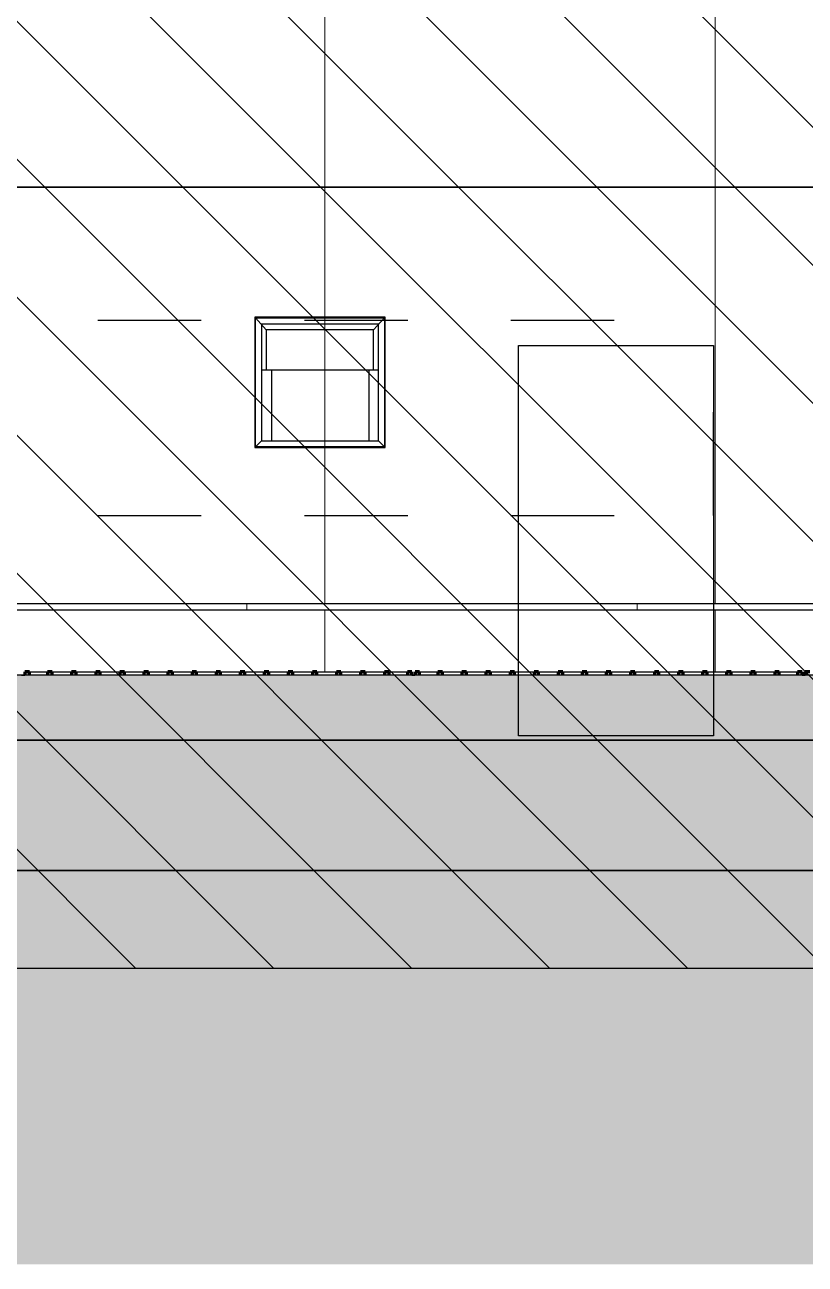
# Model space of a CAD drawing. Header units: millimetres. Extents: x -4391136 to -1798569, y -886572 to -291056.
# Drawn here: x -2420866 to -2419666, y -395496 to -393591 of the extents above; entities that cross this region are included whole.
import ezdxf

# ---------------------------------------------------------------- set-up
doc = ezdxf.new("R2010")
doc.units = ezdxf.units.MM
doc.set_wipeout_variables(frame=1)
doc.linetypes.add('Xref-E1-E4$0$E1_Ent2-CRD$0$Dash 1_16_', pattern=[317.5, 158.75, -158.75])
for name, color, linetype in [('000 - CONCRETE_COL_CUT_COLOR_1', 7, 'Continuous'), ('000 - CONCRETE_COL_CUT_COLOR_3', 7, 'Continuous'), ('000 - CONCRETE_COL_CUT_COLOR_5', 7, 'Continuous'), ('000 - CONCRETE_COL_HATCH_', 7, 'Continuous'), ('000 - CONCRETE_COL_WIPEOUT_', 7, 'Continuous'), ('000 - CONCRETE_EX_BUILDING_MAIN_COLOR_1', 7, 'Continuous'), ('Xref-E1-E4$0$E1_Ent2-CRD$0$_Hatch', 7, 'Continuous'), ('Xref-E1-E4$0$E1_Ent2-CRD$0$A-242-MH_STAIR', 7, 'Xref-E1-E4$0$E1_Ent2-CRD$0$Dash 1_16_'), ('Xref-E1-E4$0$E1_Ent2-CRD$0$S-280-M_STRUCT_FRAME', 7, 'Continuous')]:
    doc.layers.add(name, color=color, linetype=linetype)
pattern_1 = [(135, (40260.43, -101250), (-106.06602, -106.06602), [])]

# ---------------------------------------------------------------- blocks, each defined once
blk = doc.blocks.new('W-1-PP17-ENT2_REV00_20260528-110925_ELEVATION_1_')
at = {"layer": 'Xref-E1-E4$0$E1_Ent2-CRD$0$_Hatch', "lineweight": -3}
h = blk.add_hatch(dxfattribs=at)
h.set_pattern_fill('FP_2', style=0, pattern_type=2)
h.set_pattern_definition(pattern_1)
h.paths.add_polyline_path([(-5302.4, 100790), (-2790, 100790), (-2790, 102290), (-5302.4, 102290)])
h = blk.add_hatch(dxfattribs=at)
h.set_pattern_fill('FP_2', style=0, pattern_type=2)
h.set_pattern_definition(pattern_1)
h.paths.add_polyline_path([(-5302.4, 100790), (-2790, 100790), (-2790, 102290), (-5302.4, 102290)])
at = {"color": 7}
blk.add_line((-11047.4, 100790), (447.4, 100790), dxfattribs=at)
at = {"layer": 'Xref-E1-E4$0$E1_Ent2-CRD$0$A-242-MH_STAIR', "color": 7, "lineweight": -3}
for p, q in [((-4563.9, 101785.5), (-3300, 101785.5)), ((-3300, 101485.5), (-3300, 101785.5)), ((-4563.9, 101485.5), (-3300, 101485.5))]:
    blk.add_line(p, q, dxfattribs=at)
at = {"layer": 'Xref-E1-E4$0$E1_Ent2-CRD$0$S-280-M_STRUCT_FRAME', "color": 7, "lineweight": -3}
for p, q in [((-3600, 101746.8), (-3300, 101746.8)), ((-3600, 101146.8), (-3600, 101746.8)), ((-3300, 101746.8), (-3300, 101146.8)), ((-3300, 101146.8), (-3600, 101146.8))]:
    blk.add_line(p, q, dxfattribs=at)
blk = doc.blocks.new('*U1924')
at = {"layer": '000 - CONCRETE_COL_HATCH_'}
h = blk.add_hatch(dxfattribs=at)
h.set_pattern_fill('ANSI31', scale=0.25)
h.set_pattern_definition([(45, (28634.84066, -848406.8257), (-0.5612660076, 0.5612660076), [])])
h.paths.add_polyline_path([(0, 0), (14317.4, 0), (14317.4, 100), (0, 100), (0, 25)])
at = {"layer": '000 - CONCRETE_COL_CUT_COLOR_1', "color": 7}
blk.add_lwpolyline([(0, 0), (14317.4, 0), (14317.4, 100), (0, 100)], dxfattribs=at)
blk = doc.blocks.new('*U1921')
at = {"layer": '000 - CONCRETE_COL_HATCH_'}
h = blk.add_hatch(dxfattribs=at)
h.set_pattern_fill('AR-CONC', scale=0.04)
h.set_pattern_definition([(50, (748912.543, -850106.8257), (7.28738676, -0.63756342), [0.762, -8.382]), (355, (748912.543, -850106.826), (-1.409736857, 7.64227381), [0.6096, -6.705623367]), (100.4514447, (748913.15, -850106.879), (5.877649884, 7.004710076), [0.64760035, -7.123609784]), (46.1842, (748912.543, -850104.794), (10.843161636, -1.68169312), [1.143, -12.573]), (96.6355576, (748913.446, -850104.934), (9.49616536, 9.89704498), [0.97140093, -10.68542433]), (351.1841512, (748912.543, -850104.794), (9.49616536, 9.89704498), [0.91439868, -10.05838928]), (21, (748913.559, -850105.3017), (6.06457565, -4.090607927), [0.762, -8.382]), (326, (748913.559, -850105.302), (2.472081134, 7.367518645), [0.6096, -6.7056]), (71.451445, (748914.064, -850105.6426), (8.53665677, 3.276910755), [0.64760035, -7.123597504]), (37.5, (748912.5429, -850106.8257), (0.12354413, 3.382201555), [0, -6.62432, 0, -6.8072, 0, -6.731]), (7.5, (748912.543, -850106.8257), (2.6727865, 4.007222993), [0, -3.88112, 0, -6.47192, 0, -2.5654]), (327.5, (748910.2772, -850106.8257), (5.423623807, -0.22914976), [0, -2.54, 0, -7.9248, 0, -10.5156]), (317.5, (748909.261, -850106.8257), (5.925167255, 1.017059641), [0, -3.302, 0, -5.26288, 0, -7.4676])])
h.paths.add_polyline_path([(0, 0), (0, -200), (16280.7, -200), (16280.7, 0)])
at = {"layer": '000 - CONCRETE_COL_CUT_COLOR_1', "color": 7, "lineweight": -2}
for points in [[(0, -200), (16280.7, -200)], [(16280.7, 0), (0, 0)]]:
    blk.add_lwpolyline(points, dxfattribs=at)
blk = doc.blocks.new('DPA_Drainage Gutter_Landscape PP17_REV B - DPA_Drainage Gutter_Landscape PP17_REV B-36085779-ENTRANCE 2 - ENLARGE ELEVATION 1')
at = {"layer": '000 - CONCRETE_EX_BUILDING_MAIN_COLOR_1', "color": 7, "lineweight": 70}
for p, q in [((2735791, 101245), (2735784, 101245)), ((2735784, 101245), (2735784, 101240)), ((2735791, 101240), (2735791, 101245)), ((2735826, 101245), (2735819, 101245)), ((2735819, 101245), (2735819, 101240)), ((2735826, 101240), (2735826, 101245)), ((2735863, 101245), (2735856, 101245)), ((2735856, 101245), (2735856, 101240)), ((2735863, 101240), (2735863, 101245)), ((2735900, 101245), (2735893, 101245)), ((2735893, 101245), (2735893, 101240)), ((2735900, 101240), (2735900, 101245)), ((2735937, 101245), (2735930, 101245)), ((2735930, 101245), (2735930, 101240)), ((2735937, 101240), (2735937, 101245)), ((2735974, 101245), (2735967, 101245)), ((2735967, 101245), (2735967, 101240)), ((2735974, 101240), (2735974, 101245)), ((2736011, 101245), (2736004, 101245)), ((2736004, 101245), (2736004, 101240)), ((2736011, 101240), (2736011, 101245)), ((2736048, 101245), (2736041, 101245)), ((2736041, 101245), (2736041, 101240)), ((2736048, 101240), (2736048, 101245)), ((2736085, 101245), (2736078, 101245)), ((2736078, 101245), (2736078, 101240)), ((2736085, 101240), (2736085, 101245)), ((2736122, 101245), (2736115, 101245)), ((2736115, 101245), (2736115, 101240)), ((2736122, 101240), (2736122, 101245)), ((2736159, 101245), (2736152, 101245)), ((2736152, 101245), (2736152, 101240)), ((2736159, 101240), (2736159, 101245)), ((2736196, 101245), (2736189, 101245)), ((2736189, 101245), (2736189, 101240)), ((2736196, 101240), (2736196, 101245)), ((2736233, 101245), (2736226, 101245)), ((2736226, 101245), (2736226, 101240)), ((2736233, 101240), (2736233, 101245)), ((2736270, 101245), (2736263, 101245)), ((2736263, 101245), (2736263, 101240)), ((2736270, 101240), (2736270, 101245)), ((2736307, 101245), (2736300, 101245)), ((2736300, 101245), (2736300, 101240)), ((2736307, 101240), (2736307, 101245)), ((2736344, 101245), (2736337, 101245)), ((2736337, 101245), (2736337, 101240)), ((2736344, 101240), (2736344, 101245)), ((2736379, 101245), (2736372, 101245)), ((2736372, 101245), (2736372, 101240)), ((2736379, 101240), (2736379, 101245)), ((2736390.8, 101245), (2736383.8, 101245)), ((2736383.8, 101245), (2736383.8, 101240)), ((2736390.8, 101240), (2736390.8, 101245)), ((2736425.8, 101245), (2736418.8, 101245)), ((2736418.8, 101245), (2736418.8, 101240)), ((2736425.8, 101240), (2736425.8, 101245)), ((2736462.8, 101245), (2736455.8, 101245)), ((2736455.8, 101245), (2736455.8, 101240)), ((2736462.8, 101240), (2736462.8, 101245)), ((2736499.8, 101245), (2736492.8, 101245)), ((2736492.8, 101245), (2736492.8, 101240)), ((2736499.8, 101240), (2736499.8, 101245)), ((2736536.8, 101245), (2736529.8, 101245)), ((2736529.8, 101245), (2736529.8, 101240)), ((2736536.8, 101240), (2736536.8, 101245)), ((2736573.8, 101245), (2736566.8, 101245)), ((2736566.8, 101245), (2736566.8, 101240)), ((2736573.8, 101240), (2736573.8, 101245)), ((2736610.8, 101245), (2736603.8, 101245)), ((2736603.8, 101245), (2736603.8, 101240)), ((2736610.8, 101240), (2736610.8, 101245)), ((2736647.8, 101245), (2736640.8, 101245)), ((2736640.8, 101245), (2736640.8, 101240)), ((2736647.8, 101240), (2736647.8, 101245)), ((2736684.8, 101245), (2736677.8, 101245)), ((2736677.8, 101245), (2736677.8, 101240)), ((2736684.8, 101240), (2736684.8, 101245)), ((2736721.8, 101245), (2736714.8, 101245)), ((2736714.8, 101245), (2736714.8, 101240)), ((2736721.8, 101240), (2736721.8, 101245)), ((2736758.8, 101245), (2736751.8, 101245)), ((2736751.8, 101245), (2736751.8, 101240)), ((2736758.8, 101240), (2736758.8, 101245)), ((2736795.8, 101245), (2736788.8, 101245)), ((2736788.8, 101245), (2736788.8, 101240)), ((2736795.8, 101240), (2736795.8, 101245)), ((2736832.8, 101245), (2736825.8, 101245)), ((2736825.8, 101245), (2736825.8, 101240)), ((2736832.8, 101240), (2736832.8, 101245)), ((2736869.8, 101245), (2736862.8, 101245)), ((2736862.8, 101245), (2736862.8, 101240)), ((2736869.8, 101240), (2736869.8, 101245)), ((2736906.8, 101245), (2736899.8, 101245)), ((2736899.8, 101245), (2736899.8, 101240)), ((2736906.8, 101240), (2736906.8, 101245)), ((2736943.8, 101245), (2736936.8, 101245)), ((2736936.8, 101245), (2736936.8, 101240)), ((2736943.8, 101240), (2736943.8, 101245)), ((2736978.8, 101245), (2736971.8, 101245)), ((2736971.8, 101245), (2736971.8, 101240)), ((2736978.8, 101240), (2736978.8, 101245)), ((2736990.6, 101245), (2736983.6, 101245)), ((2736983.6, 101245), (2736983.6, 101240))]:
    blk.add_line(p, q, dxfattribs=at)
at = {"layer": '000 - CONCRETE_EX_BUILDING_MAIN_COLOR_1', "color": 7}
for p, q in [((2735791, 101240), (2735791, 101245)), ((2735791, 101240), (2735791, 101245)), ((2735791, 101245), (2735819, 101245)), ((2735791, 101245), (2735819, 101245)), ((2735819, 101240), (2735791, 101240)), ((2735819, 101245), (2735819, 101240)), ((2735819, 101245), (2735819, 101240)), ((2735826, 101245), (2735826, 101240)), ((2735826, 101240), (2735826, 101245)), ((2735826, 101245), (2735856, 101245)), ((2735826, 101245), (2735856, 101245)), ((2735856, 101240), (2735826, 101240)), ((2735856, 101245), (2735856, 101240)), ((2735856, 101245), (2735856, 101240)), ((2735863, 101240), (2735863, 101245)), ((2735863, 101245), (2735863, 101240)), ((2735863, 101245), (2735893, 101245)), ((2735863, 101245), (2735893, 101245)), ((2735893, 101240), (2735863, 101240)), ((2735893, 101245), (2735893, 101240)), ((2735893, 101245), (2735893, 101240)), ((2735900, 101245), (2735900, 101240)), ((2735900, 101240), (2735900, 101245)), ((2735900, 101245), (2735930, 101245)), ((2735900, 101245), (2735930, 101245)), ((2735930, 101240), (2735900, 101240)), ((2735930, 101245), (2735930, 101240)), ((2735930, 101245), (2735930, 101240)), ((2735937, 101240), (2735937, 101245)), ((2735937, 101245), (2735937, 101240)), ((2735937, 101245), (2735967, 101245)), ((2735937, 101245), (2735967, 101245)), ((2735967, 101240), (2735937, 101240)), ((2735967, 101245), (2735967, 101240)), ((2735967, 101245), (2735967, 101240)), ((2735974, 101245), (2735974, 101240)), ((2735974, 101240), (2735974, 101245)), ((2735974, 101245), (2736004, 101245)), ((2735974, 101245), (2736004, 101245)), ((2736004, 101240), (2735974, 101240)), ((2736004, 101245), (2736004, 101240)), ((2736004, 101245), (2736004, 101240)), ((2736011, 101240), (2736011, 101245)), ((2736011, 101245), (2736011, 101240)), ((2736011, 101245), (2736041, 101245)), ((2736011, 101245), (2736041, 101245)), ((2736041, 101240), (2736011, 101240)), ((2736041, 101245), (2736041, 101240)), ((2736041, 101245), (2736041, 101240)), ((2736048, 101245), (2736048, 101240)), ((2736048, 101240), (2736048, 101245)), ((2736048, 101245), (2736078, 101245)), ((2736048, 101245), (2736078, 101245)), ((2736078, 101240), (2736048, 101240)), ((2736078, 101245), (2736078, 101240)), ((2736078, 101245), (2736078, 101240)), ((2736085, 101245), (2736085, 101240)), ((2736085, 101245), (2736085, 101240)), ((2736085, 101245), (2736115, 101245)), ((2736085, 101245), (2736115, 101245)), ((2736115, 101240), (2736085, 101240)), ((2736115, 101245), (2736115, 101240)), ((2736115, 101240), (2736115, 101245)), ((2736122, 101245), (2736122, 101240)), ((2736122, 101245), (2736122, 101240)), ((2736122, 101245), (2736152, 101245)), ((2736122, 101245), (2736152, 101245)), ((2736152, 101240), (2736122, 101240)), ((2736152, 101240), (2736152, 101245)), ((2736152, 101245), (2736152, 101240)), ((2736159, 101245), (2736159, 101240)), ((2736159, 101245), (2736159, 101240)), ((2736159, 101245), (2736189, 101245)), ((2736159, 101245), (2736189, 101245)), ((2736189, 101240), (2736159, 101240)), ((2736189, 101245), (2736189, 101240)), ((2736189, 101240), (2736189, 101245)), ((2736196, 101245), (2736196, 101240)), ((2736196, 101245), (2736196, 101240)), ((2736196, 101245), (2736226, 101245)), ((2736196, 101245), (2736226, 101245)), ((2736226, 101240), (2736196, 101240)), ((2736226, 101240), (2736226, 101245)), ((2736226, 101245), (2736226, 101240)), ((2736233, 101245), (2736233, 101240)), ((2736233, 101245), (2736233, 101240)), ((2736233, 101245), (2736263, 101245)), ((2736233, 101245), (2736263, 101245)), ((2736263, 101240), (2736233, 101240)), ((2736263, 101245), (2736263, 101240)), ((2736263, 101240), (2736263, 101245)), ((2736270, 101245), (2736270, 101240)), ((2736270, 101245), (2736270, 101240)), ((2736270, 101245), (2736300, 101245)), ((2736270, 101245), (2736300, 101245)), ((2736300, 101240), (2736270, 101240)), ((2736300, 101240), (2736300, 101245)), ((2736300, 101245), (2736300, 101240)), ((2736307, 101245), (2736307, 101240)), ((2736307, 101245), (2736307, 101240)), ((2736307, 101245), (2736337, 101245)), ((2736307, 101245), (2736337, 101245)), ((2736337, 101240), (2736307, 101240)), ((2736337, 101245), (2736337, 101240)), ((2736337, 101240), (2736337, 101245)), ((2736344, 101245), (2736344, 101240)), ((2736344, 101245), (2736344, 101240)), ((2736344, 101245), (2736372, 101245)), ((2736344, 101245), (2736372, 101245)), ((2736372, 101240), (2736344, 101240)), ((2736372, 101245), (2736372, 101240)), ((2736372, 101240), (2736372, 101245)), ((2736390.8, 101240), (2736390.8, 101245)), ((2736390.8, 101240), (2736390.8, 101245)), ((2736390.8, 101245), (2736418.8, 101245)), ((2736390.8, 101245), (2736418.8, 101245)), ((2736418.8, 101240), (2736390.8, 101240)), ((2736418.8, 101245), (2736418.8, 101240)), ((2736418.8, 101245), (2736418.8, 101240)), ((2736425.8, 101245), (2736425.8, 101240)), ((2736425.8, 101240), (2736425.8, 101245)), ((2736425.8, 101245), (2736455.8, 101245)), ((2736425.8, 101245), (2736455.8, 101245)), ((2736455.8, 101240), (2736425.8, 101240)), ((2736455.8, 101245), (2736455.8, 101240)), ((2736455.8, 101245), (2736455.8, 101240)), ((2736462.8, 101240), (2736462.8, 101245)), ((2736462.8, 101245), (2736462.8, 101240)), ((2736462.8, 101245), (2736492.8, 101245)), ((2736462.8, 101245), (2736492.8, 101245)), ((2736492.8, 101240), (2736462.8, 101240)), ((2736492.8, 101245), (2736492.8, 101240)), ((2736492.8, 101245), (2736492.8, 101240)), ((2736499.8, 101245), (2736499.8, 101240)), ((2736499.8, 101240), (2736499.8, 101245)), ((2736499.8, 101245), (2736529.8, 101245)), ((2736499.8, 101245), (2736529.8, 101245)), ((2736529.8, 101240), (2736499.8, 101240)), ((2736529.8, 101245), (2736529.8, 101240)), ((2736529.8, 101245), (2736529.8, 101240)), ((2736536.8, 101240), (2736536.8, 101245)), ((2736536.8, 101245), (2736536.8, 101240)), ((2736536.8, 101245), (2736566.8, 101245)), ((2736536.8, 101245), (2736566.8, 101245)), ((2736566.8, 101240), (2736536.8, 101240)), ((2736566.8, 101245), (2736566.8, 101240)), ((2736566.8, 101245), (2736566.8, 101240)), ((2736573.8, 101245), (2736573.8, 101240)), ((2736573.8, 101240), (2736573.8, 101245)), ((2736573.8, 101245), (2736603.8, 101245)), ((2736573.8, 101245), (2736603.8, 101245)), ((2736603.8, 101240), (2736573.8, 101240)), ((2736603.8, 101245), (2736603.8, 101240)), ((2736603.8, 101245), (2736603.8, 101240)), ((2736610.8, 101240), (2736610.8, 101245)), ((2736610.8, 101245), (2736610.8, 101240)), ((2736610.8, 101245), (2736640.8, 101245)), ((2736610.8, 101245), (2736640.8, 101245)), ((2736640.8, 101240), (2736610.8, 101240)), ((2736640.8, 101245), (2736640.8, 101240)), ((2736640.8, 101245), (2736640.8, 101240)), ((2736647.8, 101245), (2736647.8, 101240)), ((2736647.8, 101240), (2736647.8, 101245)), ((2736647.8, 101245), (2736677.8, 101245)), ((2736647.8, 101245), (2736677.8, 101245)), ((2736677.8, 101240), (2736647.8, 101240)), ((2736677.8, 101245), (2736677.8, 101240)), ((2736677.8, 101245), (2736677.8, 101240)), ((2736684.8, 101245), (2736684.8, 101240)), ((2736684.8, 101245), (2736684.8, 101240)), ((2736684.8, 101245), (2736714.8, 101245)), ((2736684.8, 101245), (2736714.8, 101245)), ((2736714.8, 101240), (2736684.8, 101240)), ((2736714.8, 101245), (2736714.8, 101240)), ((2736714.8, 101240), (2736714.8, 101245)), ((2736721.8, 101245), (2736721.8, 101240)), ((2736721.8, 101245), (2736721.8, 101240)), ((2736721.8, 101245), (2736751.8, 101245)), ((2736721.8, 101245), (2736751.8, 101245)), ((2736751.8, 101240), (2736721.8, 101240)), ((2736751.8, 101240), (2736751.8, 101245)), ((2736751.8, 101245), (2736751.8, 101240)), ((2736758.8, 101245), (2736758.8, 101240)), ((2736758.8, 101245), (2736758.8, 101240)), ((2736758.8, 101245), (2736788.8, 101245)), ((2736758.8, 101245), (2736788.8, 101245)), ((2736788.8, 101240), (2736758.8, 101240)), ((2736788.8, 101245), (2736788.8, 101240)), ((2736788.8, 101240), (2736788.8, 101245)), ((2736795.8, 101245), (2736795.8, 101240)), ((2736795.8, 101245), (2736795.8, 101240)), ((2736795.8, 101245), (2736825.8, 101245)), ((2736795.8, 101245), (2736825.8, 101245)), ((2736825.8, 101240), (2736795.8, 101240)), ((2736825.8, 101240), (2736825.8, 101245)), ((2736825.8, 101245), (2736825.8, 101240)), ((2736832.8, 101245), (2736832.8, 101240)), ((2736832.8, 101245), (2736832.8, 101240)), ((2736832.8, 101245), (2736862.8, 101245)), ((2736832.8, 101245), (2736862.8, 101245)), ((2736862.8, 101240), (2736832.8, 101240)), ((2736862.8, 101245), (2736862.8, 101240)), ((2736862.8, 101240), (2736862.8, 101245)), ((2736869.8, 101245), (2736869.8, 101240)), ((2736869.8, 101245), (2736869.8, 101240)), ((2736869.8, 101245), (2736899.8, 101245)), ((2736869.8, 101245), (2736899.8, 101245)), ((2736899.8, 101240), (2736869.8, 101240)), ((2736899.8, 101240), (2736899.8, 101245)), ((2736899.8, 101245), (2736899.8, 101240)), ((2736906.8, 101245), (2736906.8, 101240)), ((2736906.8, 101245), (2736906.8, 101240)), ((2736906.8, 101245), (2736936.8, 101245)), ((2736906.8, 101245), (2736936.8, 101245)), ((2736936.8, 101240), (2736906.8, 101240)), ((2736936.8, 101245), (2736936.8, 101240)), ((2736936.8, 101240), (2736936.8, 101245)), ((2736943.8, 101245), (2736943.8, 101240)), ((2736943.8, 101245), (2736943.8, 101240)), ((2736943.8, 101245), (2736971.8, 101245)), ((2736943.8, 101245), (2736971.8, 101245)), ((2736971.8, 101240), (2736943.8, 101240)), ((2736971.8, 101245), (2736971.8, 101240)), ((2736971.8, 101240), (2736971.8, 101245))]:
    blk.add_line(p, q, dxfattribs=at)
blk = doc.blocks.new('DPA_LIGHTING_WALL MOUNT_WLL711 1 - 10W LED_use_-35905488-ENTRANCE 2 - ENLARGE ELEVATION 1')
at = {"layer": '000 - CONCRETE_EX_BUILDING_MAIN_COLOR_1', "color": 7}
for p, q in [((2731237.7, 101790), (2731037.7, 101790)), ((2731037.7, 101790), (2731037.7, 101590)), ((2731038.7, 101789), (2731054.9, 101771)), ((2731038.7, 101789), (2731236.7, 101789)), ((2731038.7, 101591), (2731038.7, 101789)), ((2731047.7, 101780), (2731227.7, 101780)), ((2731047.7, 101780), (2731047.7, 101600)), ((2731219.9, 101771), (2731236.7, 101789)), ((2731227.7, 101600), (2731227.7, 101780)), ((2731236.7, 101789), (2731236.7, 101591)), ((2731237.7, 101590), (2731237.7, 101790)), ((2731219.9, 101771), (2731054.9, 101771)), ((2731054.9, 101771), (2731054.9, 101709.4)), ((2731219.9, 101709.4), (2731219.9, 101771)), ((2731047.7, 101709.4), (2731227.7, 101709.4)), ((2731063.4, 101709.4), (2731063.4, 101600)), ((2731213.2, 101600), (2731213.2, 101709.4)), ((2731037.7, 101590), (2731047.7, 101600)), ((2731037.7, 101590), (2731237.7, 101590)), ((2731236.7, 101591), (2731038.7, 101591)), ((2731047.7, 101600), (2731227.7, 101600)), ((2731237.7, 101590), (2731227.7, 101600))]:
    blk.add_line(p, q, dxfattribs=at)
blk = doc.blocks.new('*U1920')
at = {"layer": '000 - CONCRETE_COL_HATCH_'}
h = blk.add_hatch(dxfattribs=at)
h.set_pattern_fill('EARTH', scale=0.5, angle=45)
h.set_pattern_definition([(45, (725009.9234, -852127.5014), (0, 4.4901280605), [3.175, -3.175]), (45, (725009.0815, -852126.6595), (0, 4.4901280605), [3.175, -3.175]), (45, (725008.2396, -852125.8176), (0, 4.4901280605), [3.175, -3.175]), (135, (725008.2396, -852125.2564), (-4.4901280605, 0), [3.175, -3.175]), (135, (725009.0815, -852124.4145), (-4.4901280605, 0), [3.175, -3.175]), (135, (725009.9234, -852123.5726), (-4.4901280605, 0), [3.175, -3.175])])
h.paths.add_polyline_path([(0, 0), (0, -605.2), (4324.6, -605.2), (4334.2, -605.2), (16280.7, -605.2), (16280.7, 0)])
blk = doc.blocks.new('W-1-PP17-ENT2_REV00_20260528-110925_ELEVATION_1_EX')
at = {"layer": '000 - CONCRETE_EX_BUILDING_MAIN_COLOR_1', "lineweight": 9}
h = blk.add_hatch(dxfattribs=at)
h.set_pattern_fill('FP_7', style=0, pattern_type=2)
h.set_pattern_definition([(90, (-5, 102290), (-600, 4e-14), [])])
h.paths.add_polyline_path([(-5705, 101990), (-100, 101990), (-100, 102290), (-5705, 102290), (-5705, 102027.4)])
h = blk.add_hatch(dxfattribs=at)
h.set_pattern_fill('FP_3', style=0, pattern_type=2)
h.set_pattern_definition([(90, (-5, 101340), (-600, 4e-14), [])])
h.paths.add_polyline_path([(-3759, 101240), (-3759, 101245), (-3164, 101245), (-3164, 101240), (-3159.1, 101240), (-3159.1, 101245), (-2564.1, 101245), (-2564.1, 101240), (-2559.3, 101240), (-2559.3, 101245), (-1964.3, 101245), (-1964.3, 101240), (-1959.5, 101240), (-1959.5, 101245), (-1364.5, 101245), (-1364.5, 101240), (-1359.7, 101240), (-1359.7, 101245), (-764.7, 101245), (-764.7, 101240), (-759.8, 101240), (-759.8, 101245), (-200, 101245), (-200, 101340), (-5705, 101340), (-5705, 101245), (-5563.2, 101245), (-5563.2, 101240), (-5558.4, 101240), (-5558.4, 101245), (-4363.6, 101245), (-4363.6, 101240), (-4358.8, 101240), (-4358.8, 101245), (-3763.8, 101245), (-3763.8, 101240)])
h.paths.add_polyline_path([(-3260.1, 101350), (-200, 101350), (-200, 101990), (-5000, 101990), (-5000, 101680), (-5210, 101680), (-5210, 101990), (-5705, 101990), (-5705, 101350), (-3323.7, 101350)])
h = blk.add_hatch(dxfattribs=at)
h.set_pattern_fill('FP_2', style=0, pattern_type=2)
h.set_pattern_definition([(90, (-125, 100940), (-600, 4e-14), [])])
h.paths.add_polyline_path([(-207.4, 101340), (-200, 101340), (-200, 101350), (-5705, 101350), (-5705, 101340), (-271, 101340)])
at = {"color": 7}
blk.add_lwpolyline([(-12353.8, 101140), (1963.7, 101140), (1963.7, 101240), (-12353.8, 101240), (-12353.8, 101165)], close=True, dxfattribs=at)
at = {"layer": '000 - CONCRETE_EX_BUILDING_MAIN_COLOR_1', "color": 7}
for p, q in [((-5705, 101990), (-200, 101990)), ((-200, 101990), (-5705, 101990)), ((-200, 101990), (-5705, 101990)), ((-5705, 101990), (-100, 101990)), ((-5705, 101350), (-200, 101350)), ((-5705, 101350), (-200, 101350)), ((-200, 101340), (-5705, 101340)), ((-200, 101340), (-5705, 101340)), ((1963.7, 101240), (-12353.8, 101240)), ((1613, 101240), (-12003.8, 101240)), ((-4363.6, 101240), (-4358.8, 101240)), ((-3763.8, 101240), (-3759, 101240)), ((-3164, 101240), (-3159.1, 101240)), ((-12353.8, 101140), (1963.7, 101140)), ((1963.7, 101140), (-12353.8, 101140)), ((-12003.8, 101140), (1613, 101140)), ((1613, 101140), (-11938.8, 101140)), ((-13435.5, 100940), (2845.2, 100940)), ((1963.7, 100940), (-12353.8, 100940)), ((-12353.8, 100940), (1963.7, 100940))]:
    blk.add_line(p, q, dxfattribs=at)
for name, p in [('DPA_LIGHTING_WALL MOUNT_WLL711 1 - 10W LED_use_-35905488-ENTRANCE 2 - ENLARGE ELEVATION 1', (-2735042.7, 0)), ('DPA_Drainage Gutter_Landscape PP17_REV B - DPA_Drainage Gutter_Landscape PP17_REV B-36085779-ENTRANCE 2 - ENLARGE ELEVATION 1', (-2740142.7, 0))]:
    blk.add_blockref(name, p, dxfattribs=at)
at = {"color": 7}
blk.add_blockref('*U1920', (-13435.5, 100940), dxfattribs=at)
blk.add_lwpolyline([(-13435.5, 101140), (-13435.5, 100940), (2845.2, 100940), (2845.2, 101140)], close=True, dxfattribs=at)
at = {"layer": '000 - CONCRETE_COL_CUT_COLOR_3', "color": 7}
blk.add_blockref('*U1924', (-12353.8, 101140), dxfattribs=at)
at = {"layer": '000 - CONCRETE_COL_CUT_COLOR_5', "color": 7}
blk.add_blockref('*U1921', (-13435.5, 101140), dxfattribs=at)

msp = doc.modelspace()

# ---------------------------------------------------------------- block references
at = {"color": 7}
msp.add_blockref('W-1-PP17-ENT2_REV00_20260528-110925_ELEVATION_1_', (-2416507, -495830.4), dxfattribs=at)

# ---------------------------------------------------------------- next in the draw order: block references
msp.add_blockref('W-1-PP17-ENT2_REV00_20260528-110925_ELEVATION_1_EX', (-2416507, -495830.4), dxfattribs=at)

doc.saveas('drawing.dxf')
